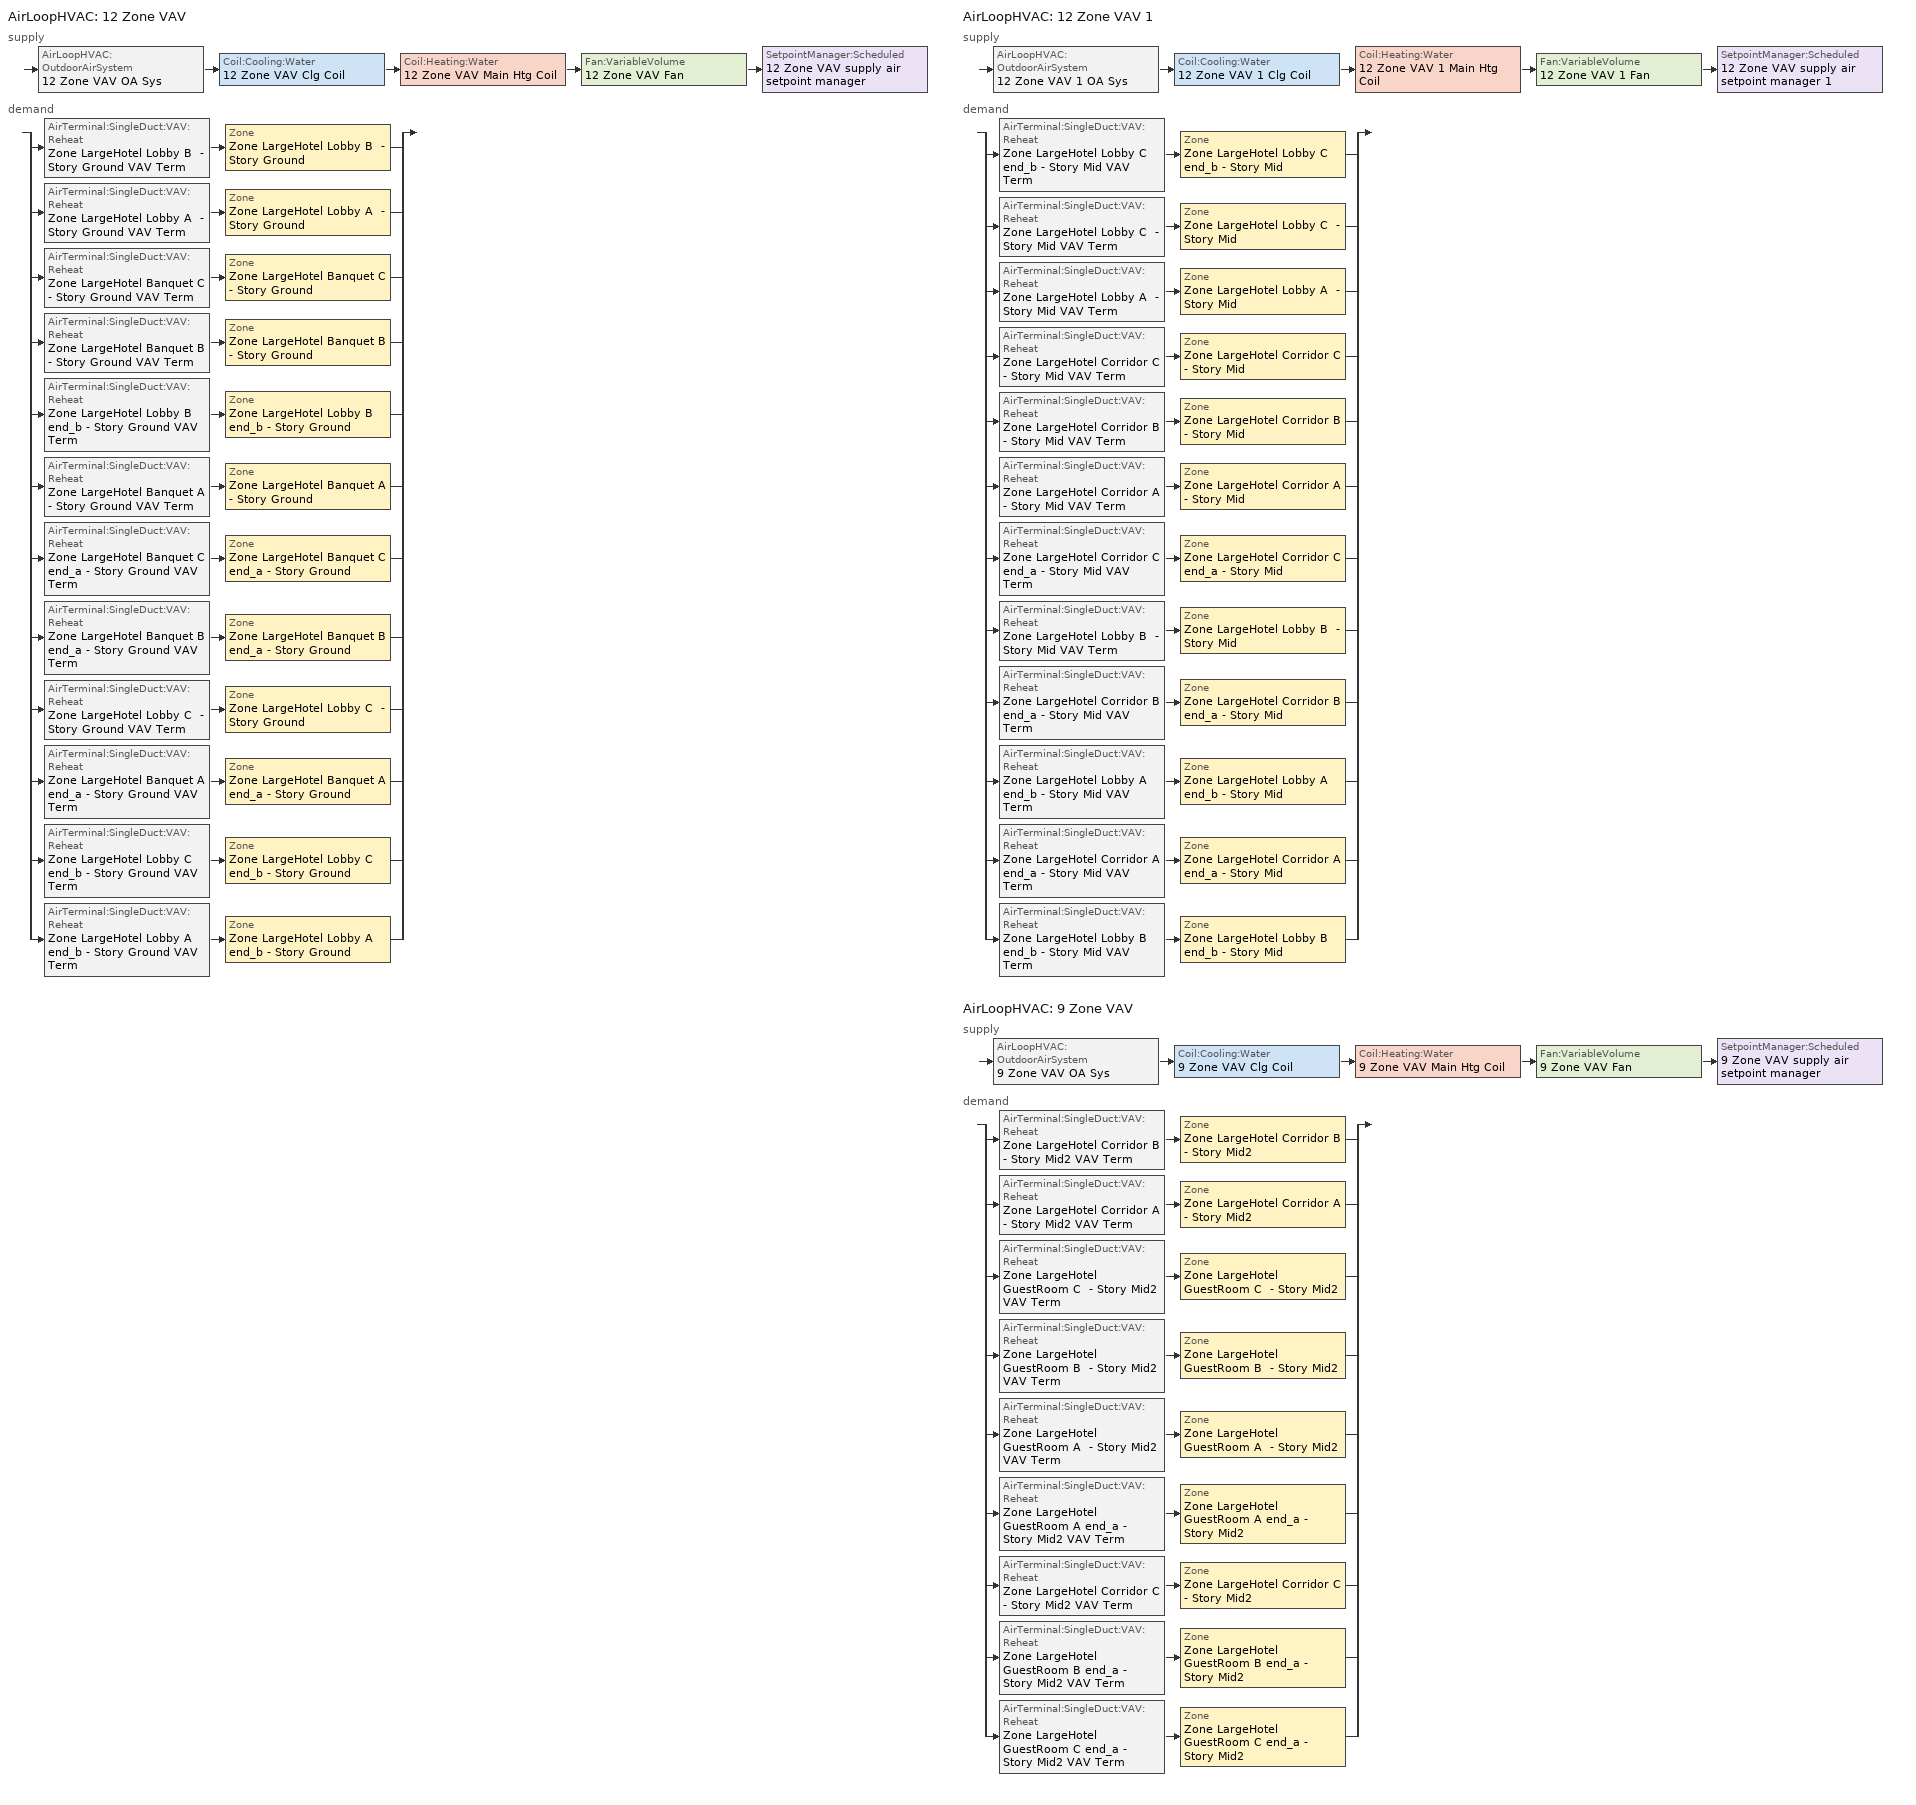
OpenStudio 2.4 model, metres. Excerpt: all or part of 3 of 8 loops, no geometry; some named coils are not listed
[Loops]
AirLoopHVAC '12 Zone VAV'
 supply: AirLoopHVAC:OutdoorAirSystem '12 Zone VAV OA Sys' > Coil:Cooling:Water '12 Zone VAV Clg Coil' > Coil:Heating:Water '12 Zone VAV Main Htg Coil' > Fan:VariableVolume '12 Zone VAV Fan' > SetpointManager:Scheduled '12 Zone VAV supply air setpoint manager'
 demand: split
  | AirTerminal:SingleDuct:VAV:Reheat 'Zone LargeHotel Lobby B  - Story Ground VAV Term' > Zone 'Zone LargeHotel Lobby B  - Story Ground'
  | AirTerminal:SingleDuct:VAV:Reheat 'Zone LargeHotel Lobby A  - Story Ground VAV Term' > Zone 'Zone LargeHotel Lobby A  - Story Ground'
  | AirTerminal:SingleDuct:VAV:Reheat 'Zone LargeHotel Banquet C  - Story Ground VAV Term' > Zone 'Zone LargeHotel Banquet C  - Story Ground'
  | AirTerminal:SingleDuct:VAV:Reheat 'Zone LargeHotel Banquet B  - Story Ground VAV Term' > Zone 'Zone LargeHotel Banquet B  - Story Ground'
  | AirTerminal:SingleDuct:VAV:Reheat 'Zone LargeHotel Lobby B end_b - Story Ground VAV Term' > Zone 'Zone LargeHotel Lobby B end_b - Story Ground'
  | AirTerminal:SingleDuct:VAV:Reheat 'Zone LargeHotel Banquet A  - Story Ground VAV Term' > Zone 'Zone LargeHotel Banquet A  - Story Ground'
  | AirTerminal:SingleDuct:VAV:Reheat 'Zone LargeHotel Banquet C end_a - Story Ground VAV Term' > Zone 'Zone LargeHotel Banquet C end_a - Story Ground'
  | AirTerminal:SingleDuct:VAV:Reheat 'Zone LargeHotel Banquet B end_a - Story Ground VAV Term' > Zone 'Zone LargeHotel Banquet B end_a - Story Ground'
  | AirTerminal:SingleDuct:VAV:Reheat 'Zone LargeHotel Lobby C  - Story Ground VAV Term' > Zone 'Zone LargeHotel Lobby C  - Story Ground'
  | AirTerminal:SingleDuct:VAV:Reheat 'Zone LargeHotel Banquet A end_a - Story Ground VAV Term' > Zone 'Zone LargeHotel Banquet A end_a - Story Ground'
  | AirTerminal:SingleDuct:VAV:Reheat 'Zone LargeHotel Lobby C end_b - Story Ground VAV Term' > Zone 'Zone LargeHotel Lobby C end_b - Story Ground'
  | AirTerminal:SingleDuct:VAV:Reheat 'Zone LargeHotel Lobby A end_b - Story Ground VAV Term' > Zone 'Zone LargeHotel Lobby A end_b - Story Ground'
AirLoopHVAC '12 Zone VAV 1'
 supply: AirLoopHVAC:OutdoorAirSystem '12 Zone VAV 1 OA Sys' > Coil:Cooling:Water '12 Zone VAV 1 Clg Coil' > Coil:Heating:Water '12 Zone VAV 1 Main Htg Coil' > Fan:VariableVolume '12 Zone VAV 1 Fan' > SetpointManager:Scheduled '12 Zone VAV supply air setpoint manager 1'
 demand: split
  | AirTerminal:SingleDuct:VAV:Reheat 'Zone LargeHotel Lobby C end_b - Story Mid VAV Term' > Zone 'Zone LargeHotel Lobby C end_b - Story Mid'
  | AirTerminal:SingleDuct:VAV:Reheat 'Zone LargeHotel Lobby C  - Story Mid VAV Term' > Zone 'Zone LargeHotel Lobby C  - Story Mid'
  | AirTerminal:SingleDuct:VAV:Reheat 'Zone LargeHotel Lobby A  - Story Mid VAV Term' > Zone 'Zone LargeHotel Lobby A  - Story Mid'
  | AirTerminal:SingleDuct:VAV:Reheat 'Zone LargeHotel Corridor C  - Story Mid VAV Term' > Zone 'Zone LargeHotel Corridor C  - Story Mid'
  | AirTerminal:SingleDuct:VAV:Reheat 'Zone LargeHotel Corridor B  - Story Mid VAV Term' > Zone 'Zone LargeHotel Corridor B  - Story Mid'
  | AirTerminal:SingleDuct:VAV:Reheat 'Zone LargeHotel Corridor A  - Story Mid VAV Term' > Zone 'Zone LargeHotel Corridor A  - Story Mid'
  | AirTerminal:SingleDuct:VAV:Reheat 'Zone LargeHotel Corridor C end_a - Story Mid VAV Term' > Zone 'Zone LargeHotel Corridor C end_a - Story Mid'
  | AirTerminal:SingleDuct:VAV:Reheat 'Zone LargeHotel Lobby B  - Story Mid VAV Term' > Zone 'Zone LargeHotel Lobby B  - Story Mid'
  | AirTerminal:SingleDuct:VAV:Reheat 'Zone LargeHotel Corridor B end_a - Story Mid VAV Term' > Zone 'Zone LargeHotel Corridor B end_a - Story Mid'
  | AirTerminal:SingleDuct:VAV:Reheat 'Zone LargeHotel Lobby A end_b - Story Mid VAV Term' > Zone 'Zone LargeHotel Lobby A end_b - Story Mid'
  | AirTerminal:SingleDuct:VAV:Reheat 'Zone LargeHotel Corridor A end_a - Story Mid VAV Term' > Zone 'Zone LargeHotel Corridor A end_a - Story Mid'
  | AirTerminal:SingleDuct:VAV:Reheat 'Zone LargeHotel Lobby B end_b - Story Mid VAV Term' > Zone 'Zone LargeHotel Lobby B end_b - Story Mid'
AirLoopHVAC '9 Zone VAV'
 supply: AirLoopHVAC:OutdoorAirSystem '9 Zone VAV OA Sys' > Coil:Cooling:Water '9 Zone VAV Clg Coil' > Coil:Heating:Water '9 Zone VAV Main Htg Coil' > Fan:VariableVolume '9 Zone VAV Fan' > SetpointManager:Scheduled '9 Zone VAV supply air setpoint manager'
 demand: split
  | AirTerminal:SingleDuct:VAV:Reheat 'Zone LargeHotel Corridor B  - Story Mid2 VAV Term' > Zone 'Zone LargeHotel Corridor B  - Story Mid2'
  | AirTerminal:SingleDuct:VAV:Reheat 'Zone LargeHotel Corridor A  - Story Mid2 VAV Term' > Zone 'Zone LargeHotel Corridor A  - Story Mid2'
  | AirTerminal:SingleDuct:VAV:Reheat 'Zone LargeHotel GuestRoom C  - Story Mid2 VAV Term' > Zone 'Zone LargeHotel GuestRoom C  - Story Mid2'
  | AirTerminal:SingleDuct:VAV:Reheat 'Zone LargeHotel GuestRoom B  - Story Mid2 VAV Term' > Zone 'Zone LargeHotel GuestRoom B  - Story Mid2'
  | AirTerminal:SingleDuct:VAV:Reheat 'Zone LargeHotel GuestRoom A  - Story Mid2 VAV Term' > Zone 'Zone LargeHotel GuestRoom A  - Story Mid2'
  | AirTerminal:SingleDuct:VAV:Reheat 'Zone LargeHotel GuestRoom A end_a - Story Mid2 VAV Term' > Zone 'Zone LargeHotel GuestRoom A end_a - Story Mid2'
  | AirTerminal:SingleDuct:VAV:Reheat 'Zone LargeHotel Corridor C  - Story Mid2 VAV Term' > Zone 'Zone LargeHotel Corridor C  - Story Mid2'
  | AirTerminal:SingleDuct:VAV:Reheat 'Zone LargeHotel GuestRoom B end_a - Story Mid2 VAV Term' > Zone 'Zone LargeHotel GuestRoom B end_a - Story Mid2'
  | AirTerminal:SingleDuct:VAV:Reheat 'Zone LargeHotel GuestRoom C end_a - Story Mid2 VAV Term' > Zone 'Zone LargeHotel GuestRoom C end_a - Story Mid2'
[Sizing:Zone] Zone Cooling Design Supply Air Temperature Input Method=SupplyAirTemperature; Zone Cooling Design Supply Air Temperature {C}=12.8; Zone Cooling Design Supply Air Temperature Difference {deltaC}=11.11; Zone Heating Design Supply Air Temperature Input Method=SupplyAirTemperature; Zone Heating Design Supply Air Temperature {C}=40; Zone Heating Design Supply Air Temperature Difference {deltaC}=11.11; Zone Cooling Design Supply Air Humidity Ratio {kg-H2O/kg-air}=0.0085; Zone Heating Design Supply Air Humidity Ratio {kg-H2O/kg-air}=0.008; Cooling Design Air Flow Method=DesignDayWithLimit; Heating Design Air Flow Method=DesignDay; Account for Dedicated Outdoor Air System=No; Dedicated Outdoor Air System Control Strategy=NeutralSupplyAir; Dedicated Outdoor Air Low Setpoint Temperature for Design {C}=autosize; Dedicated Outdoor Air High Setpoint Temperature for Design {C}=autosize
Zone LargeHotel Banquet A end_a - Story Ground; Zone LargeHotel Banquet B end_a - Story Ground; Zone LargeHotel Banquet C end_a - Story Ground; Zone LargeHotel Banquet A  - Story Ground; Zone LargeHotel Banquet B  - Story Ground; Zone LargeHotel Banquet C  - Story Ground; Zone LargeHotel Lobby A  - Story Ground; Zone LargeHotel Lobby B  - Story Ground; Zone LargeHotel Lobby C  - Story Ground; Zone LargeHotel Lobby A end_b - Story Ground; Zone LargeHotel Lobby B end_b - Story Ground; Zone LargeHotel Lobby C end_b - Story Ground; Zone LargeHotel Corridor A end_a - Story Mid; Zone LargeHotel Corridor B end_a - Story Mid; Zone LargeHotel Corridor C end_a - Story Mid; Zone LargeHotel Corridor A  - Story Mid; Zone LargeHotel Corridor B  - Story Mid; Zone LargeHotel Corridor C  - Story Mid; Zone LargeHotel Lobby A  - Story Mid; Zone LargeHotel Lobby B  - Story Mid; Zone LargeHotel Lobby C  - Story Mid; Zone LargeHotel Lobby A end_b - Story Mid; Zone LargeHotel Lobby B end_b - Story Mid; Zone LargeHotel Lobby C end_b - Story Mid; Zone LargeHotel GuestRoom A end_a - Story Mid2; Zone LargeHotel GuestRoom B end_a - Story Mid2; Zone LargeHotel GuestRoom C end_a - Story Mid2; Zone LargeHotel GuestRoom A  - Story Mid2; Zone LargeHotel GuestRoom B  - Story Mid2; Zone LargeHotel GuestRoom C  - Story Mid2; Zone LargeHotel Corridor A  - Story Mid2; Zone LargeHotel Corridor B  - Story Mid2; Zone LargeHotel Corridor C  - Story Mid2
[Zone equipment]
Zone LargeHotel Banquet A end_a - Story Ground: Zone LargeHotel Banquet A end_a - Story Ground VAV Term
Zone LargeHotel Banquet B end_a - Story Ground: Zone LargeHotel Banquet B end_a - Story Ground VAV Term
Zone LargeHotel Banquet C end_a - Story Ground: Zone LargeHotel Banquet C end_a - Story Ground VAV Term
Zone LargeHotel Banquet A  - Story Ground: Zone LargeHotel Banquet A  - Story Ground VAV Term
Zone LargeHotel Banquet B  - Story Ground: Zone LargeHotel Banquet B  - Story Ground VAV Term
Zone LargeHotel Banquet C  - Story Ground: Zone LargeHotel Banquet C  - Story Ground VAV Term
Zone LargeHotel Lobby A  - Story Ground: Zone LargeHotel Lobby A  - Story Ground VAV Term
Zone LargeHotel Lobby B  - Story Ground: Zone LargeHotel Lobby B  - Story Ground VAV Term
Zone LargeHotel Lobby C  - Story Ground: Zone LargeHotel Lobby C  - Story Ground VAV Term
Zone LargeHotel Lobby A end_b - Story Ground: Zone LargeHotel Lobby A end_b - Story Ground VAV Term
Zone LargeHotel Lobby B end_b - Story Ground: Zone LargeHotel Lobby B end_b - Story Ground VAV Term
Zone LargeHotel Lobby C end_b - Story Ground: Zone LargeHotel Lobby C end_b - Story Ground VAV Term
Zone LargeHotel Corridor A end_a - Story Mid: Zone LargeHotel Corridor A end_a - Story Mid VAV Term
Zone LargeHotel Corridor B end_a - Story Mid: Zone LargeHotel Corridor B end_a - Story Mid VAV Term
Zone LargeHotel Corridor C end_a - Story Mid: Zone LargeHotel Corridor C end_a - Story Mid VAV Term
Zone LargeHotel Corridor A  - Story Mid: Zone LargeHotel Corridor A  - Story Mid VAV Term
Zone LargeHotel Corridor B  - Story Mid: Zone LargeHotel Corridor B  - Story Mid VAV Term
Zone LargeHotel Corridor C  - Story Mid: Zone LargeHotel Corridor C  - Story Mid VAV Term
Zone LargeHotel Lobby A  - Story Mid: Zone LargeHotel Lobby A  - Story Mid VAV Term
Zone LargeHotel Lobby B  - Story Mid: Zone LargeHotel Lobby B  - Story Mid VAV Term
Zone LargeHotel Lobby C  - Story Mid: Zone LargeHotel Lobby C  - Story Mid VAV Term
Zone LargeHotel Lobby A end_b - Story Mid: Zone LargeHotel Lobby A end_b - Story Mid VAV Term
Zone LargeHotel Lobby B end_b - Story Mid: Zone LargeHotel Lobby B end_b - Story Mid VAV Term
Zone LargeHotel Lobby C end_b - Story Mid: Zone LargeHotel Lobby C end_b - Story Mid VAV Term
Zone LargeHotel GuestRoom A end_a - Story Mid2: Zone LargeHotel GuestRoom A end_a - Story Mid2 VAV Term
Zone LargeHotel GuestRoom B end_a - Story Mid2: Zone LargeHotel GuestRoom B end_a - Story Mid2 VAV Term
Zone LargeHotel GuestRoom C end_a - Story Mid2: Zone LargeHotel GuestRoom C end_a - Story Mid2 VAV Term
Zone LargeHotel GuestRoom A  - Story Mid2: Zone LargeHotel GuestRoom A  - Story Mid2 VAV Term
Zone LargeHotel GuestRoom B  - Story Mid2: Zone LargeHotel GuestRoom B  - Story Mid2 VAV Term
Zone LargeHotel GuestRoom C  - Story Mid2: Zone LargeHotel GuestRoom C  - Story Mid2 VAV Term
Zone LargeHotel Corridor A  - Story Mid2: Zone LargeHotel Corridor A  - Story Mid2 VAV Term
Zone LargeHotel Corridor B  - Story Mid2: Zone LargeHotel Corridor B  - Story Mid2 VAV Term
Zone LargeHotel Corridor C  - Story Mid2: Zone LargeHotel Corridor C  - Story Mid2 VAV Term
[SetpointManager:Scheduled] Control Variable=Temperature
Name | Schedule
12 Zone VAV supply air setpoint manager | Supply Air Temp - 55.04F 1
12 Zone VAV supply air setpoint manager 1 | Supply Air Temp - 55.04F 2
9 Zone VAV supply air setpoint manager | Supply Air Temp - 55.04F 3
[AirLoopHVAC] Design Supply Air Flow Rate {m3/s}=AutoSize
Name | Availability Schedule
12 Zone VAV | 12 Zone VAV Occ Sch
12 Zone VAV 1 | 12 Zone VAV 1 Occ Sch
9 Zone VAV | 9 Zone VAV Occ Sch
[Sizing:System] Type of Load to Size On=Sensible; Minimum System Air Flow Ratio=0.3; Preheat Design Temperature {C}=7; Preheat Design Humidity Ratio {kg-H2O/kg-Air}=0.008; Precool Design Temperature {C}=12.8; Precool Design Humidity Ratio {kg-H2O/kg-Air}=0.008; Central Cooling Design Supply Air Temperature {C}=12.8; Central Heating Design Supply Air Temperature {C}=12.8; Sizing Option=Coincident; 100% Outdoor Air in Cooling=No; 100% Outdoor Air in Heating=No; Central Cooling Design Supply Air Humidity Ratio {kg-H2O/kg-Air}=0.0085; Central Heating Design Supply Air Humidity Ratio {kg-H2O/kg-Air}=0.008; Cooling Design Air Flow Method=DesignDay; Cooling Design Air Flow Rate {m3/s}=0; Heating Design Air Flow Method=DesignDay; Heating Design Air Flow Rate {m3/s}=0; System Outdoor Air Method=ZoneSum; Zone Maximum Outdoor Air Fraction=1; Cooling Supply Air Flow Rate Per Floor Area {m3/s-m2}=0.00996765; Cooling Fraction of Autosized Cooling Supply Air Flow Rate=1; Cooling Supply Air Flow Rate Per Unit Cooling Capacity {m3/s-W}=3.94755e-05; Heating Supply Air Flow Rate Per Floor Area {m3/s-m2}=0.00996765; Heating Fraction of Autosized Heating Supply Air Flow Rate=1; Heating Fraction of Autosized Cooling Supply Air Flow Rate=1; Heating Supply Air Flow Rate Per Unit Heating Capacity {m3/s-W}=3.15882e-05; Cooling Design Capacity Method=CoolingDesignCapacity; Cooling Design Capacity {W}=autosize; Cooling Design Capacity Per Floor Area {W/m2}=234.7; Fraction of Autosized Cooling Design Capacity=1; Heating Design Capacity Method=HeatingDesignCapacity; Heating Design Capacity {W}=autosize; Heating Design Capacity Per Floor Area {W/m2}=157; Fraction of Autosized Heating Design Capacity=1; Central Cooling Capacity Control Method=OnOff
Name | Design Outdoor Air Flow Rate {m3/s}
12 Zone VAV | 7.6055
12 Zone VAV 1 | 1.17996
9 Zone VAV | 0.245921
[Fan:VariableVolume] Availability Schedule=Always On Discrete; Maximum Flow Rate {m3/s}=Autosize; Fan Power Minimum Flow Rate Input Method=Fraction; Fan Power Minimum Flow Fraction=0.2; Fan Power Minimum Air Flow Rate {m3/s}=0; Motor In Airstream Fraction=1; Fan Power Coefficient 1=0.0013; Fan Power Coefficient 2=0.147; Fan Power Coefficient 3=0.9506; Fan Power Coefficient 4=-0.0998; Fan Power Coefficient 5=0
Name | Fan Efficiency | Pressure Rise {Pa} | Motor Efficiency
12 Zone VAV Fan | 0.5915 | 1574.24 | 0.91
12 Zone VAV 1 Fan | 0.6006 | 1574.24 | 0.924
9 Zone VAV Fan | 0.6045 | 1389.92 | 0.93
[Controller:OutdoorAir] Minimum Outdoor Air Flow Rate {m3/s}=0; Maximum Outdoor Air Flow Rate {m3/s}=Autosize; Economizer Control Type=NoEconomizer; Economizer Control Action Type=ModulateFlow; Economizer Maximum Limit Dry-Bulb Temperature {C}=28; Economizer Maximum Limit Enthalpy {J/kg}=64000; Economizer Minimum Limit Dry-Bulb Temperature {C}=-100; Lockout Type=LockoutWithCompressor; Minimum Limit Type=FixedMinimum; Minimum Outdoor Air Schedule=Always On Discrete; High Humidity Control=No; Heat Recovery Bypass Control Type=BypassWhenOAFlowGreaterThanMinimum
Name | Controller Mechanical Ventilation
12 Zone VAV OA Controller | 12 Zone VAV Vent Controller
12 Zone VAV 1 OA Controller | 12 Zone VAV 1 Vent Controller
9 Zone VAV OA Controller | 9 Zone VAV Vent Controller
[Controller:MechanicalVentilation] Availability Schedule=Always On Discrete; System Outdoor Air Method=ZoneSum
12 Zone VAV Vent Controller; 12 Zone VAV 1 Vent Controller; 9 Zone VAV Vent Controller
[AirLoopHVAC:OutdoorAirSystem]
Name | Controller
12 Zone VAV OA Sys | 12 Zone VAV OA Controller
12 Zone VAV 1 OA Sys | 12 Zone VAV 1 OA Controller
9 Zone VAV OA Sys | 9 Zone VAV OA Controller
[AirTerminal:SingleDuct:VAV:Reheat] Availability Schedule=Always On Discrete; Maximum Air Flow Rate {m3/s}=AutoSize; Zone Minimum Air Flow Input Method=Constant; Fixed Minimum Air Flow Rate {m3/s}=0; Maximum Hot Water or Steam Flow Rate {m3/s}=AutoSize; Minimum Hot Water or Steam Flow Rate {m3/s}=0; Convergence Tolerance=0.001; Damper Heating Action=Normal; Maximum Flow per Zone Floor Area During Reheat {m3/s-m2}=0; Maximum Flow Fraction During Reheat=0.5; Maximum Reheat Air Temperature {C}=40; Control For Outdoor Air=No
Name | Constant Minimum Air Flow Fraction | Reheat Coil
Zone LargeHotel Lobby B  - Story Ground VAV Term | 0.7 | Zone LargeHotel Lobby B  - Story Ground Rht Coil
Zone LargeHotel Lobby A  - Story Ground VAV Term | 0.7 | Zone LargeHotel Lobby A  - Story Ground Rht Coil
Zone LargeHotel Banquet C  - Story Ground VAV Term | 0.702728 | Zone LargeHotel Banquet C  - Story Ground Rht Coil
Zone LargeHotel Banquet B  - Story Ground VAV Term | 0.802102 | Zone LargeHotel Banquet B  - Story Ground Rht Coil
Zone LargeHotel Lobby B end_b - Story Ground VAV Term | 0.7 | Zone LargeHotel Lobby B end_b - Story Ground Rht Coil
Zone LargeHotel Banquet A  - Story Ground VAV Term | 0.7 | Zone LargeHotel Banquet A  - Story Ground Rht Coil
Zone LargeHotel Banquet C end_a - Story Ground VAV Term | 0.7 | Zone LargeHotel Banquet C end_a - Story Ground Rht Coil
Zone LargeHotel Banquet B end_a - Story Ground VAV Term | 0.7 | Zone LargeHotel Banquet B end_a - Story Ground Rht Coil
Zone LargeHotel Lobby C  - Story Ground VAV Term | 0.7 | Zone LargeHotel Lobby C  - Story Ground Rht Coil
Zone LargeHotel Banquet A end_a - Story Ground VAV Term | 0.7 | Zone LargeHotel Banquet A end_a - Story Ground Rht Coil
Zone LargeHotel Lobby C end_b - Story Ground VAV Term | 0.7 | Zone LargeHotel Lobby C end_b - Story Ground Rht Coil
Zone LargeHotel Lobby A end_b - Story Ground VAV Term | 0.7 | Zone LargeHotel Lobby A end_b - Story Ground Rht Coil
Zone LargeHotel Lobby C end_b - Story Mid VAV Term | 0.7 | Zone LargeHotel Lobby C end_b - Story Mid Rht Coil
Zone LargeHotel Lobby C  - Story Mid VAV Term | 0.7 | Zone LargeHotel Lobby C  - Story Mid Rht Coil
Zone LargeHotel Lobby A  - Story Mid VAV Term | 0.7 | Zone LargeHotel Lobby A  - Story Mid Rht Coil
Zone LargeHotel Corridor C  - Story Mid VAV Term | 0.3 | Zone LargeHotel Corridor C  - Story Mid Rht Coil
Zone LargeHotel Corridor B  - Story Mid VAV Term | 0.3 | Zone LargeHotel Corridor B  - Story Mid Rht Coil
Zone LargeHotel Corridor A  - Story Mid VAV Term | 0.3 | Zone LargeHotel Corridor A  - Story Mid Rht Coil
Zone LargeHotel Corridor C end_a - Story Mid VAV Term | 0.3 | Zone LargeHotel Corridor C end_a - Story Mid Rht Coil
Zone LargeHotel Lobby B  - Story Mid VAV Term | 0.7 | Zone LargeHotel Lobby B  - Story Mid Rht Coil
Zone LargeHotel Corridor B end_a - Story Mid VAV Term | 0.3 | Zone LargeHotel Corridor B end_a - Story Mid Rht Coil
Zone LargeHotel Lobby A end_b - Story Mid VAV Term | 0.7 | Zone LargeHotel Lobby A end_b - Story Mid Rht Coil
Zone LargeHotel Corridor A end_a - Story Mid VAV Term | 0.3 | Zone LargeHotel Corridor A end_a - Story Mid Rht Coil
Zone LargeHotel Lobby B end_b - Story Mid VAV Term | 0.7 | Zone LargeHotel Lobby B end_b - Story Mid Rht Coil
Zone LargeHotel Corridor B  - Story Mid2 VAV Term | 0.3 | Zone LargeHotel Corridor B  - Story Mid2 Rht Coil
Zone LargeHotel Corridor A  - Story Mid2 VAV Term | 0.3 | Zone LargeHotel Corridor A  - Story Mid2 Rht Coil
Zone LargeHotel GuestRoom C  - Story Mid2 VAV Term | 0.3 | Zone LargeHotel GuestRoom C  - Story Mid2 Rht Coil
Zone LargeHotel GuestRoom B  - Story Mid2 VAV Term | 0.3 | Zone LargeHotel GuestRoom B  - Story Mid2 Rht Coil
Zone LargeHotel GuestRoom A  - Story Mid2 VAV Term | 0.3 | Zone LargeHotel GuestRoom A  - Story Mid2 Rht Coil
Zone LargeHotel GuestRoom A end_a - Story Mid2 VAV Term | 0.3 | Zone LargeHotel GuestRoom A end_a - Story Mid2 Rht Coil
Zone LargeHotel Corridor C  - Story Mid2 VAV Term | 0.3 | Zone LargeHotel Corridor C  - Story Mid2 Rht Coil
Zone LargeHotel GuestRoom B end_a - Story Mid2 VAV Term | 0.3 | Zone LargeHotel GuestRoom B end_a - Story Mid2 Rht Coil
Zone LargeHotel GuestRoom C end_a - Story Mid2 VAV Term | 0.3 | Zone LargeHotel GuestRoom C end_a - Story Mid2 Rht Coil
[Schedule:Ruleset]
Name | Default Day Schedule | Summer Design Day Schedule | Winter Design Day Schedule
Supply Air Temp - 55.04F 1 | Supply Air Temp - 55.04F Default 1
Supply Air Temp - 55.04F 2 | Supply Air Temp - 55.04F Default 2
Supply Air Temp - 55.04F 3 | Supply Air Temp - 55.04F Default 3
12 Zone VAV Occ Sch | 12 Zone VAV Occ Sch Default | 12 Zone VAV Occ Sch Summer Design Day | 12 Zone VAV Occ Sch Winter Design Day
12 Zone VAV 1 Occ Sch | 12 Zone VAV 1 Occ Sch Default | 12 Zone VAV 1 Occ Sch Summer Design Day | 12 Zone VAV 1 Occ Sch Winter Design Day
9 Zone VAV Occ Sch | 9 Zone VAV Occ Sch Default | 9 Zone VAV Occ Sch Summer Design Day | 9 Zone VAV Occ Sch Winter Design Day
[Schedule:Day]
Supply Air Temp - 55.04F Default 1; Supply Air Temp - 55.04F Default 2; Supply Air Temp - 55.04F Default 3: 24, 0, 12.8
12 Zone VAV Occ Sch Default; 12 Zone VAV Occ Sch Winter Design Day; 12 Zone VAV Occ Sch Summer Design Day; 12 Zone VAV 1 Occ Sch Default; 12 Zone VAV 1 Occ Sch Winter Design Day; 12 Zone VAV 1 Occ Sch Summer Design Day; 9 Zone VAV Occ Sch Default; 9 Zone VAV Occ Sch Winter Design Day; 9 Zone VAV Occ Sch Summer Design Day; 9 Zone VAV Occ Sch Saturday; 9 Zone VAV Occ Sch Sunday: 24, 0, 1
12 Zone VAV Occ Sch Monday; 12 Zone VAV Occ Sch Tuesday; 12 Zone VAV Occ Sch Wednesday; 12 Zone VAV Occ Sch Thursday; 12 Zone VAV Occ Sch Friday; 12 Zone VAV Occ Sch Saturday; 12 Zone VAV Occ Sch Sunday: 7, 0, 0, 12, 0, 1, 13, 0, 0, 18, 0, 1, 24, 0, 0
12 Zone VAV 1 Occ Sch Monday; 12 Zone VAV 1 Occ Sch Tuesday; 12 Zone VAV 1 Occ Sch Wednesday; 12 Zone VAV 1 Occ Sch Thursday; 12 Zone VAV 1 Occ Sch Friday: 5, 0, 0, 22, 0, 1, 24, 0, 0
12 Zone VAV 1 Occ Sch Saturday; 12 Zone VAV 1 Occ Sch Sunday: 6, 0, 0, 22, 0, 1, 24, 0, 0
9 Zone VAV Occ Sch Monday; 9 Zone VAV Occ Sch Tuesday; 9 Zone VAV Occ Sch Wednesday; 9 Zone VAV Occ Sch Thursday; 9 Zone VAV Occ Sch Friday: 9, 0, 1, 15, 0, 0, 24, 0, 1
[Schedule:Rule] Date Specification Type=DateRange; Start Month=1; Start Day=1; End Month=12
Name | Schedule Ruleset | Rule Order | Day Schedule | Apply Monday | End Day | Apply Tuesday | Apply Wednesday | Apply Thursday | Apply Friday | Apply Saturday | Apply Sunday
12 Zone VAV Occ Sch Monday Rule | 12 Zone VAV Occ Sch | 6 | 12 Zone VAV Occ Sch Monday | Yes | 28
12 Zone VAV Occ Sch Tuesday Rule | 12 Zone VAV Occ Sch | 5 | 12 Zone VAV Occ Sch Tuesday |  | 29 | Yes
12 Zone VAV Occ Sch Wednesday Rule | 12 Zone VAV Occ Sch | 4 | 12 Zone VAV Occ Sch Wednesday |  | 30 |  | Yes
12 Zone VAV Occ Sch Thursday Rule | 12 Zone VAV Occ Sch | 3 | 12 Zone VAV Occ Sch Thursday |  | 31 |  |  | Yes
12 Zone VAV Occ Sch Friday Rule | 12 Zone VAV Occ Sch | 2 | 12 Zone VAV Occ Sch Friday |  | 25 |  |  |  | Yes
12 Zone VAV Occ Sch Saturday Rule | 12 Zone VAV Occ Sch | 1 | 12 Zone VAV Occ Sch Saturday |  | 26 |  |  |  |  | Yes
12 Zone VAV Occ Sch Sunday Rule | 12 Zone VAV Occ Sch | 0 | 12 Zone VAV Occ Sch Sunday |  | 27 |  |  |  |  |  | Yes
12 Zone VAV 1 Occ Sch Monday Rule | 12 Zone VAV 1 Occ Sch | 6 | 12 Zone VAV 1 Occ Sch Monday | Yes | 28
12 Zone VAV 1 Occ Sch Tuesday Rule | 12 Zone VAV 1 Occ Sch | 5 | 12 Zone VAV 1 Occ Sch Tuesday |  | 29 | Yes
12 Zone VAV 1 Occ Sch Wednesday Rule | 12 Zone VAV 1 Occ Sch | 4 | 12 Zone VAV 1 Occ Sch Wednesday |  | 30 |  | Yes
12 Zone VAV 1 Occ Sch Thursday Rule | 12 Zone VAV 1 Occ Sch | 3 | 12 Zone VAV 1 Occ Sch Thursday |  | 31 |  |  | Yes
12 Zone VAV 1 Occ Sch Friday Rule | 12 Zone VAV 1 Occ Sch | 2 | 12 Zone VAV 1 Occ Sch Friday |  | 25 |  |  |  | Yes
12 Zone VAV 1 Occ Sch Saturday Rule | 12 Zone VAV 1 Occ Sch | 1 | 12 Zone VAV 1 Occ Sch Saturday |  | 26 |  |  |  |  | Yes
12 Zone VAV 1 Occ Sch Sunday Rule | 12 Zone VAV 1 Occ Sch | 0 | 12 Zone VAV 1 Occ Sch Sunday |  | 27 |  |  |  |  |  | Yes
9 Zone VAV Occ Sch Monday Rule | 9 Zone VAV Occ Sch | 6 | 9 Zone VAV Occ Sch Monday | Yes | 28
9 Zone VAV Occ Sch Tuesday Rule | 9 Zone VAV Occ Sch | 5 | 9 Zone VAV Occ Sch Tuesday |  | 29 | Yes
9 Zone VAV Occ Sch Wednesday Rule | 9 Zone VAV Occ Sch | 4 | 9 Zone VAV Occ Sch Wednesday |  | 30 |  | Yes
9 Zone VAV Occ Sch Thursday Rule | 9 Zone VAV Occ Sch | 3 | 9 Zone VAV Occ Sch Thursday |  | 31 |  |  | Yes
9 Zone VAV Occ Sch Friday Rule | 9 Zone VAV Occ Sch | 2 | 9 Zone VAV Occ Sch Friday |  | 25 |  |  |  | Yes
9 Zone VAV Occ Sch Saturday Rule | 9 Zone VAV Occ Sch | 1 | 9 Zone VAV Occ Sch Saturday |  | 26 |  |  |  |  | Yes
9 Zone VAV Occ Sch Sunday Rule | 9 Zone VAV Occ Sch | 0 | 9 Zone VAV Occ Sch Sunday |  | 27 |  |  |  |  |  | Yes
[Schedule:Constant]
Always On Discrete: Value=1
